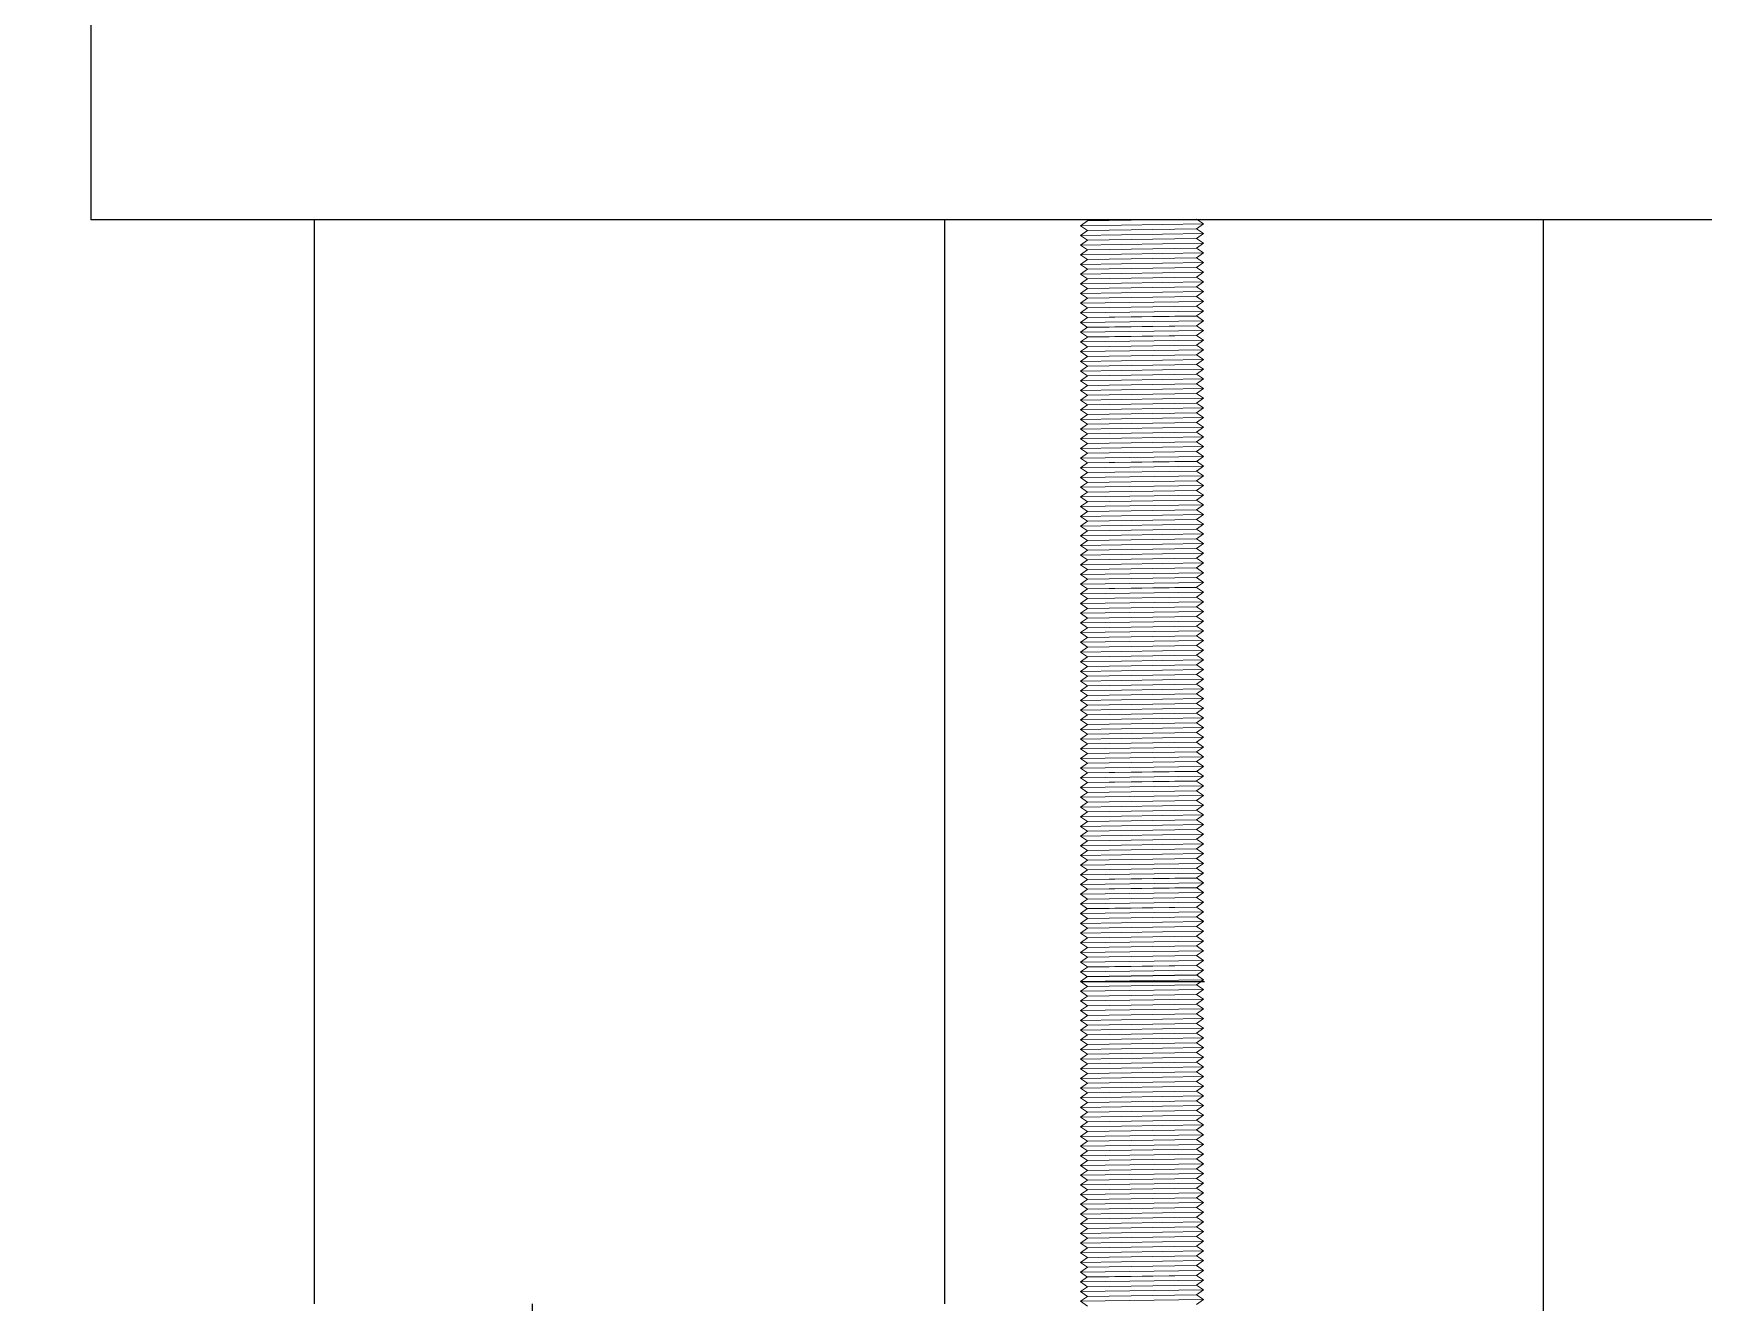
# Model space of a CAD drawing. Header units: millimetres. Extents: x -17263 to -7565, y 1486 to 4446.
# Drawn here: x -8975.5 to -8908.3, y 2452.9 to 2504 of the extents above; entities that cross this region are included whole.
import ezdxf

# ---------------------------------------------------------------- set-up
doc = ezdxf.new("R2010")
doc.units = ezdxf.units.MM
doc.linetypes.add('1 PULG', pattern=[10, 10, 0])
for name, color, linetype in [('Canalización nueva', 6, 'Continuous'), ('Conductor nuevo', 1, '1 PULG'), ('PIPING', 3, 'Continuous')]:
    doc.layers.add(name, color=color, linetype=linetype)
doc.layers.add('Color-7', color=7, linetype='Continuous', lineweight=0)

msp = doc.modelspace()

# ---------------------------------------------------------------- linework, layer by layer
for p, q in [((-8973.226, 2511.521), (-8973.226, 2496.521)), ((-8880.865, 2496.521), (-8973.226, 2496.521)), ((-8805.919, 2496.521), (-8957, 2496.521)), ((-8805.919, 2496.521), (-8957, 2496.521)), ((-8914.721, 2496.521), (-8914.721, 2402.3))]:
    msp.add_line(p, q)
at = {"layer": 'Canalización nueva'}
for p, q in [((-8964.219, 2452.858), (-8964.219, 2496.521)), ((-8938.819, 2452.858), (-8938.819, 2496.521))]:
    msp.add_line(p, q, dxfattribs=at)
at = {"layer": 'Color-7', "linetype": 'Continuous', "lineweight": 0}
for p, q in [((-8933.078, 2496.488), (-8933.351, 2496.289)), ((-8933.351, 2496.289), (-8928.397, 2496.364)), ((-8933.072, 2496.098), (-8933.351, 2496.289)), ((-8933.078, 2496.488), (-8928.686, 2496.554)), ((-8928.686, 2496.554), (-8928.397, 2496.364)), ((-8928.686, 2496.164), (-8928.397, 2496.364)), ((-8933.078, 2496.098), (-8933.351, 2495.899)), ((-8933.351, 2495.899), (-8928.397, 2495.974)), ((-8933.072, 2495.708), (-8933.351, 2495.899)), ((-8933.078, 2495.708), (-8933.351, 2495.508)), ((-8933.351, 2495.508), (-8928.397, 2495.583)), ((-8933.078, 2496.098), (-8928.686, 2496.164)), ((-8933.078, 2495.708), (-8928.686, 2495.774)), ((-8933.072, 2496.098), (-8928.686, 2496.164)), ((-8933.072, 2496.098), (-8928.68, 2496.164)), ((-8933.072, 2495.708), (-8928.686, 2495.774)), ((-8933.072, 2495.708), (-8928.68, 2495.774)), ((-8928.686, 2496.164), (-8928.397, 2495.974)), ((-8928.686, 2495.774), (-8928.397, 2495.974)), ((-8928.686, 2495.774), (-8928.397, 2495.583)), ((-8928.686, 2495.384), (-8928.397, 2495.583)), ((-8933.072, 2495.317), (-8933.351, 2495.508)), ((-8933.078, 2495.318), (-8933.351, 2495.119)), ((-8933.351, 2495.119), (-8928.397, 2495.194)), ((-8933.072, 2494.928), (-8933.351, 2495.119)), ((-8933.078, 2494.927), (-8933.351, 2494.728)), ((-8933.078, 2495.318), (-8928.686, 2495.384)), ((-8933.078, 2494.927), (-8928.686, 2494.994)), ((-8933.072, 2495.317), (-8928.686, 2495.384)), ((-8933.072, 2495.317), (-8928.68, 2495.384)), ((-8933.072, 2494.928), (-8928.686, 2494.994)), ((-8933.072, 2494.928), (-8928.68, 2494.994)), ((-8928.686, 2495.384), (-8928.397, 2495.194)), ((-8928.686, 2494.994), (-8928.397, 2495.194)), ((-8928.686, 2494.994), (-8928.397, 2494.803)), ((-8933.351, 2494.728), (-8928.397, 2494.803)), ((-8933.072, 2494.537), (-8933.351, 2494.728)), ((-8933.078, 2494.538), (-8933.351, 2494.339)), ((-8933.351, 2494.339), (-8928.397, 2494.414)), ((-8933.072, 2494.148), (-8933.351, 2494.339)), ((-8933.078, 2494.538), (-8928.686, 2494.604)), ((-8933.078, 2494.148), (-8928.686, 2494.214)), ((-8933.072, 2494.537), (-8928.686, 2494.603)), ((-8933.072, 2494.537), (-8928.68, 2494.603)), ((-8933.072, 2494.148), (-8928.686, 2494.214)), ((-8933.072, 2494.148), (-8928.68, 2494.214)), ((-8928.686, 2494.603), (-8928.397, 2494.803)), ((-8928.686, 2494.604), (-8928.397, 2494.414)), ((-8928.686, 2494.214), (-8928.397, 2494.414)), ((-8928.686, 2494.214), (-8928.397, 2494.024)), ((-8933.078, 2494.148), (-8933.351, 2493.949)), ((-8933.351, 2493.949), (-8928.397, 2494.024)), ((-8933.072, 2493.757), (-8933.351, 2493.949)), ((-8933.078, 2493.758), (-8933.351, 2493.559)), ((-8933.351, 2493.559), (-8928.397, 2493.634)), ((-8933.072, 2493.368), (-8933.351, 2493.559)), ((-8933.078, 2493.758), (-8928.686, 2493.824)), ((-8933.072, 2493.758), (-8928.686, 2493.824)), ((-8933.072, 2493.758), (-8928.68, 2493.824)), ((-8928.686, 2493.824), (-8928.397, 2494.024)), ((-8928.686, 2493.824), (-8928.397, 2493.634)), ((-8928.686, 2493.434), (-8928.397, 2493.634)), ((-8933.078, 2493.367), (-8933.351, 2493.168)), ((-8933.351, 2493.168), (-8928.397, 2493.243)), ((-8933.072, 2492.977), (-8933.351, 2493.168)), ((-8933.078, 2492.978), (-8933.351, 2492.779)), ((-8933.078, 2493.367), (-8928.686, 2493.434)), ((-8933.078, 2492.978), (-8928.686, 2493.044)), ((-8933.072, 2493.368), (-8928.686, 2493.434)), ((-8933.072, 2493.368), (-8928.68, 2493.434)), ((-8933.072, 2492.977), (-8928.686, 2493.044)), ((-8933.072, 2492.977), (-8928.68, 2493.044)), ((-8928.686, 2493.434), (-8928.397, 2493.243)), ((-8928.686, 2493.044), (-8928.397, 2493.243)), ((-8928.686, 2493.044), (-8928.397, 2492.854)), ((-8933.351, 2492.779), (-8928.397, 2492.854)), ((-8933.072, 2492.588), (-8933.351, 2492.779)), ((-8933.078, 2492.587), (-8933.351, 2492.388)), ((-8933.351, 2492.388), (-8928.397, 2492.463)), ((-8933.072, 2492.197), (-8933.351, 2492.388)), ((-8933.078, 2492.198), (-8933.351, 2491.999)), ((-8933.078, 2492.587), (-8928.686, 2492.653)), ((-8933.078, 2492.198), (-8928.686, 2492.264)), ((-8933.072, 2492.588), (-8928.686, 2492.654)), ((-8933.072, 2492.588), (-8928.68, 2492.654)), ((-8933.072, 2492.197), (-8928.686, 2492.263)), ((-8933.072, 2492.197), (-8928.68, 2492.263)), ((-8928.686, 2492.654), (-8928.397, 2492.854)), ((-8928.686, 2492.654), (-8928.397, 2492.463)), ((-8928.686, 2492.263), (-8928.397, 2492.463)), ((-8928.686, 2492.264), (-8928.397, 2492.074)), ((-8933.351, 2491.999), (-8928.397, 2492.074)), ((-8933.072, 2491.808), (-8933.351, 2491.999)), ((-8933.078, 2491.807), (-8933.351, 2491.607)), ((-8933.351, 2491.608), (-8928.397, 2491.682)), ((-8933.072, 2491.416), (-8933.351, 2491.607)), ((-8933.078, 2491.807), (-8928.686, 2491.873)), ((-8933.072, 2491.808), (-8928.686, 2491.874)), ((-8933.072, 2491.808), (-8928.68, 2491.874)), ((-8928.686, 2491.874), (-8928.397, 2492.074)), ((-8928.686, 2491.873), (-8928.397, 2491.682)), ((-8928.686, 2491.483), (-8928.397, 2491.682)), ((-8933.078, 2491.417), (-8933.351, 2491.218)), ((-8933.351, 2491.218), (-8928.397, 2491.293)), ((-8933.072, 2491.027), (-8933.351, 2491.218)), ((-8933.078, 2491.026), (-8933.351, 2490.827)), ((-8933.351, 2490.827), (-8928.397, 2490.902)), ((-8933.078, 2491.417), (-8928.686, 2491.483)), ((-8933.078, 2491.026), (-8928.686, 2491.093)), ((-8933.072, 2491.417), (-8928.686, 2491.483)), ((-8933.072, 2491.417), (-8928.68, 2491.483)), ((-8933.072, 2491.027), (-8928.686, 2491.093)), ((-8933.072, 2491.027), (-8928.68, 2491.093)), ((-8928.686, 2491.483), (-8928.397, 2491.293)), ((-8928.686, 2491.093), (-8928.397, 2491.293)), ((-8928.686, 2491.093), (-8928.397, 2490.902)), ((-8928.686, 2490.703), (-8928.397, 2490.902)), ((-8933.072, 2490.636), (-8933.351, 2490.827)), ((-8933.078, 2490.637), (-8933.351, 2490.438)), ((-8933.351, 2490.438), (-8928.397, 2490.513)), ((-8933.072, 2490.247), (-8933.351, 2490.438)), ((-8933.078, 2490.246), (-8933.351, 2490.047)), ((-8933.078, 2490.637), (-8928.686, 2490.703)), ((-8933.078, 2490.246), (-8928.686, 2490.312)), ((-8933.072, 2490.636), (-8928.686, 2490.703)), ((-8933.072, 2490.636), (-8928.68, 2490.703)), ((-8933.072, 2490.247), (-8928.686, 2490.313)), ((-8933.072, 2490.247), (-8928.68, 2490.313)), ((-8928.686, 2490.703), (-8928.397, 2490.513)), ((-8928.686, 2490.313), (-8928.397, 2490.513)), ((-8928.686, 2490.312), (-8928.397, 2490.122)), ((-8933.351, 2490.047), (-8928.397, 2490.122)), ((-8933.072, 2489.856), (-8933.351, 2490.047)), ((-8933.078, 2489.857), (-8933.351, 2489.658)), ((-8933.351, 2489.658), (-8928.397, 2489.733)), ((-8933.072, 2489.467), (-8933.351, 2489.658)), ((-8933.078, 2489.857), (-8928.686, 2489.923)), ((-8933.078, 2489.466), (-8928.686, 2489.532)), ((-8933.072, 2489.856), (-8928.686, 2489.922)), ((-8933.072, 2489.856), (-8928.68, 2489.922)), ((-8933.072, 2489.467), (-8928.686, 2489.533)), ((-8933.072, 2489.467), (-8928.68, 2489.533)), ((-8928.686, 2489.922), (-8928.397, 2490.122)), ((-8928.686, 2489.923), (-8928.397, 2489.733)), ((-8928.686, 2489.533), (-8928.397, 2489.733)), ((-8928.686, 2489.532), (-8928.397, 2489.342)), ((-8933.078, 2489.466), (-8933.351, 2489.267)), ((-8933.351, 2489.267), (-8928.397, 2489.342)), ((-8933.072, 2489.076), (-8933.351, 2489.267)), ((-8933.078, 2489.076), (-8933.351, 2488.877)), ((-8933.351, 2488.877), (-8928.397, 2488.952)), ((-8933.072, 2488.686), (-8933.351, 2488.877)), ((-8933.078, 2489.076), (-8928.686, 2489.143)), ((-8933.072, 2489.076), (-8928.686, 2489.142)), ((-8933.072, 2489.076), (-8928.68, 2489.142)), ((-8928.686, 2489.142), (-8928.397, 2489.342)), ((-8928.686, 2489.143), (-8928.397, 2488.952)), ((-8928.686, 2488.752), (-8928.397, 2488.952)), ((-8933.078, 2488.686), (-8933.351, 2488.486)), ((-8933.351, 2488.487), (-8928.397, 2488.561)), ((-8933.072, 2488.295), (-8933.351, 2488.486)), ((-8933.078, 2488.296), (-8933.351, 2488.097)), ((-8933.351, 2488.097), (-8928.397, 2488.172)), ((-8933.078, 2488.686), (-8928.686, 2488.752)), ((-8933.078, 2488.296), (-8928.686, 2488.362)), ((-8933.072, 2488.686), (-8928.686, 2488.752)), ((-8933.072, 2488.686), (-8928.68, 2488.752)), ((-8933.072, 2488.296), (-8928.686, 2488.362)), ((-8933.072, 2488.296), (-8928.68, 2488.362)), ((-8928.686, 2488.752), (-8928.397, 2488.561)), ((-8928.686, 2488.362), (-8928.397, 2488.561)), ((-8928.686, 2488.363), (-8928.397, 2488.172)), ((-8928.686, 2487.972), (-8928.397, 2488.172)), ((-8933.072, 2487.906), (-8933.351, 2488.097)), ((-8933.078, 2487.905), (-8933.351, 2487.706)), ((-8933.351, 2487.706), (-8928.397, 2487.781)), ((-8933.072, 2487.515), (-8933.351, 2487.706)), ((-8933.078, 2487.516), (-8933.351, 2487.317)), ((-8933.078, 2487.905), (-8928.686, 2487.972)), ((-8933.078, 2487.516), (-8928.686, 2487.582)), ((-8933.072, 2487.906), (-8928.686, 2487.972)), ((-8933.072, 2487.906), (-8928.68, 2487.972)), ((-8933.072, 2487.515), (-8928.686, 2487.582)), ((-8933.072, 2487.515), (-8928.68, 2487.582)), ((-8928.686, 2487.972), (-8928.397, 2487.781)), ((-8928.686, 2487.582), (-8928.397, 2487.781)), ((-8928.686, 2487.583), (-8928.397, 2487.392)), ((-8933.351, 2487.317), (-8928.397, 2487.392)), ((-8933.072, 2487.126), (-8933.351, 2487.317)), ((-8933.078, 2487.123), (-8933.351, 2486.924)), ((-8933.351, 2486.924), (-8928.397, 2486.999)), ((-8933.072, 2486.733), (-8933.351, 2486.924)), ((-8933.078, 2487.123), (-8928.686, 2487.189)), ((-8933.072, 2487.126), (-8928.686, 2487.192)), ((-8933.072, 2487.126), (-8928.68, 2487.192)), ((-8928.686, 2487.192), (-8928.397, 2487.392)), ((-8928.686, 2487.189), (-8928.397, 2486.999)), ((-8928.686, 2486.799), (-8928.397, 2486.999)), ((-8933.078, 2486.733), (-8933.351, 2486.534)), ((-8933.351, 2486.534), (-8928.397, 2486.609)), ((-8933.072, 2486.343), (-8933.351, 2486.534)), ((-8933.078, 2486.343), (-8933.351, 2486.143)), ((-8933.351, 2486.144), (-8928.397, 2486.218)), ((-8933.072, 2485.952), (-8933.351, 2486.143)), ((-8933.078, 2486.733), (-8928.686, 2486.8)), ((-8933.078, 2486.343), (-8928.686, 2486.409)), ((-8933.072, 2486.733), (-8928.686, 2486.799)), ((-8933.072, 2486.733), (-8928.68, 2486.799)), ((-8933.072, 2486.343), (-8928.686, 2486.409)), ((-8933.072, 2486.343), (-8928.68, 2486.409)), ((-8928.686, 2486.8), (-8928.397, 2486.609)), ((-8928.686, 2486.409), (-8928.397, 2486.609)), ((-8928.686, 2486.409), (-8928.397, 2486.218)), ((-8928.686, 2486.019), (-8928.397, 2486.218)), ((-8933.078, 2485.953), (-8933.351, 2485.754)), ((-8933.351, 2485.754), (-8928.397, 2485.829)), ((-8933.072, 2485.563), (-8933.351, 2485.754)), ((-8933.078, 2485.562), (-8933.351, 2485.363)), ((-8933.078, 2485.953), (-8928.686, 2486.019)), ((-8933.078, 2485.562), (-8928.686, 2485.629)), ((-8933.072, 2485.953), (-8928.686, 2486.019)), ((-8933.072, 2485.953), (-8928.68, 2486.019)), ((-8933.072, 2485.563), (-8928.686, 2485.629)), ((-8933.072, 2485.563), (-8928.68, 2485.629)), ((-8928.686, 2486.02), (-8928.397, 2485.829)), ((-8928.686, 2485.629), (-8928.397, 2485.829)), ((-8928.686, 2485.629), (-8928.397, 2485.438)), ((-8933.351, 2485.363), (-8928.397, 2485.438)), ((-8933.072, 2485.172), (-8933.351, 2485.363)), ((-8933.078, 2485.173), (-8933.351, 2484.974)), ((-8933.351, 2484.974), (-8928.397, 2485.049)), ((-8933.072, 2484.783), (-8933.351, 2484.974)), ((-8933.078, 2485.173), (-8928.686, 2485.239)), ((-8933.078, 2484.779), (-8928.686, 2484.845)), ((-8933.072, 2485.172), (-8928.686, 2485.239)), ((-8933.072, 2485.172), (-8928.68, 2485.239)), ((-8933.072, 2484.783), (-8928.686, 2484.849)), ((-8933.072, 2484.783), (-8928.68, 2484.849)), ((-8928.686, 2485.239), (-8928.397, 2485.438)), ((-8928.686, 2485.24), (-8928.397, 2485.049)), ((-8928.686, 2484.849), (-8928.397, 2485.049)), ((-8928.686, 2484.845), (-8928.397, 2484.655)), ((-8933.078, 2484.779), (-8933.351, 2484.58)), ((-8933.351, 2484.58), (-8928.397, 2484.655)), ((-8933.072, 2484.389), (-8933.351, 2484.58)), ((-8933.078, 2484.389), (-8933.351, 2484.19)), ((-8933.351, 2484.19), (-8928.397, 2484.265)), ((-8933.072, 2483.999), (-8933.351, 2484.19)), ((-8933.078, 2484.389), (-8928.686, 2484.456)), ((-8933.072, 2484.389), (-8928.686, 2484.455)), ((-8933.072, 2484.389), (-8928.68, 2484.455)), ((-8928.686, 2484.455), (-8928.397, 2484.655)), ((-8928.686, 2484.456), (-8928.397, 2484.265)), ((-8928.686, 2484.066), (-8928.397, 2484.265)), ((-8933.078, 2483.999), (-8933.351, 2483.8)), ((-8933.351, 2483.8), (-8928.397, 2483.875)), ((-8933.072, 2483.609), (-8933.351, 2483.8)), ((-8933.078, 2483.609), (-8933.351, 2483.41)), ((-8933.351, 2483.41), (-8928.397, 2483.485)), ((-8933.078, 2483.999), (-8928.686, 2484.065)), ((-8933.078, 2483.609), (-8928.686, 2483.676)), ((-8933.072, 2483.999), (-8928.686, 2484.066)), ((-8933.072, 2483.999), (-8928.68, 2484.065)), ((-8933.072, 2483.609), (-8928.686, 2483.675)), ((-8933.072, 2483.609), (-8928.68, 2483.675)), ((-8928.686, 2484.065), (-8928.397, 2483.875)), ((-8928.686, 2483.675), (-8928.397, 2483.875)), ((-8928.686, 2483.676), (-8928.397, 2483.485)), ((-8928.686, 2483.285), (-8928.397, 2483.485)), ((-8933.072, 2483.219), (-8933.351, 2483.41)), ((-8933.078, 2483.218), (-8933.351, 2483.019)), ((-8933.351, 2483.019), (-8928.397, 2483.094)), ((-8933.072, 2482.828), (-8933.351, 2483.019)), ((-8933.078, 2482.829), (-8933.351, 2482.63)), ((-8933.078, 2483.218), (-8928.686, 2483.285)), ((-8933.078, 2482.829), (-8928.686, 2482.896)), ((-8933.072, 2483.219), (-8928.686, 2483.285)), ((-8933.072, 2483.219), (-8928.68, 2483.285)), ((-8933.072, 2482.828), (-8928.686, 2482.895)), ((-8933.072, 2482.828), (-8928.68, 2482.895)), ((-8928.686, 2483.285), (-8928.397, 2483.094)), ((-8928.686, 2482.895), (-8928.397, 2483.094)), ((-8928.686, 2482.896), (-8928.397, 2482.705)), ((-8933.351, 2482.63), (-8928.397, 2482.705)), ((-8933.072, 2482.439), (-8933.351, 2482.63)), ((-8933.078, 2482.437), (-8933.351, 2482.238)), ((-8933.351, 2482.238), (-8928.397, 2482.313)), ((-8933.072, 2482.047), (-8933.351, 2482.238)), ((-8933.078, 2482.437), (-8928.686, 2482.504)), ((-8933.078, 2482.047), (-8928.686, 2482.114)), ((-8933.072, 2482.439), (-8928.686, 2482.505)), ((-8933.072, 2482.439), (-8928.68, 2482.505)), ((-8933.072, 2482.047), (-8928.686, 2482.113)), ((-8933.072, 2482.047), (-8928.68, 2482.113)), ((-8928.686, 2482.505), (-8928.397, 2482.705)), ((-8928.686, 2482.504), (-8928.397, 2482.313)), ((-8928.686, 2482.113), (-8928.397, 2482.313)), ((-8928.686, 2482.114), (-8928.397, 2481.923)), ((-8933.078, 2482.047), (-8933.351, 2481.848)), ((-8933.351, 2481.848), (-8928.397, 2481.923)), ((-8933.072, 2481.657), (-8933.351, 2481.848)), ((-8933.078, 2481.657), (-8933.351, 2481.458)), ((-8933.351, 2481.458), (-8928.397, 2481.533)), ((-8933.072, 2481.267), (-8933.351, 2481.458)), ((-8933.078, 2481.657), (-8928.686, 2481.723)), ((-8933.072, 2481.657), (-8928.686, 2481.724)), ((-8933.072, 2481.657), (-8928.68, 2481.724)), ((-8928.686, 2481.724), (-8928.397, 2481.923)), ((-8928.686, 2481.723), (-8928.397, 2481.533)), ((-8928.686, 2481.333), (-8928.397, 2481.533)), ((-8933.078, 2481.267), (-8933.351, 2481.068)), ((-8933.351, 2481.068), (-8928.397, 2481.143)), ((-8933.072, 2480.877), (-8933.351, 2481.068)), ((-8933.078, 2480.877), (-8933.351, 2480.677)), ((-8933.078, 2481.267), (-8928.686, 2481.334)), ((-8933.078, 2480.877), (-8928.686, 2480.943)), ((-8933.072, 2481.267), (-8928.686, 2481.333)), ((-8933.072, 2481.267), (-8928.68, 2481.333)), ((-8933.072, 2480.877), (-8928.686, 2480.944)), ((-8933.072, 2480.877), (-8928.68, 2480.944)), ((-8928.686, 2481.334), (-8928.397, 2481.143)), ((-8928.686, 2480.944), (-8928.397, 2481.143)), ((-8928.686, 2480.943), (-8928.397, 2480.752)), ((-8933.351, 2480.677), (-8928.397, 2480.752)), ((-8933.072, 2480.486), (-8933.351, 2480.677)), ((-8933.078, 2480.487), (-8933.351, 2480.288)), ((-8933.351, 2480.288), (-8928.397, 2480.363)), ((-8933.072, 2480.097), (-8933.351, 2480.288)), ((-8933.078, 2480.097), (-8933.351, 2479.898)), ((-8933.078, 2480.487), (-8928.686, 2480.554)), ((-8933.078, 2480.097), (-8928.686, 2480.163)), ((-8933.072, 2480.486), (-8928.686, 2480.553)), ((-8933.072, 2480.486), (-8928.68, 2480.553)), ((-8933.072, 2480.097), (-8928.686, 2480.164)), ((-8933.072, 2480.097), (-8928.68, 2480.164)), ((-8928.686, 2480.553), (-8928.397, 2480.752)), ((-8928.686, 2480.554), (-8928.397, 2480.363)), ((-8928.686, 2480.164), (-8928.397, 2480.363)), ((-8928.686, 2480.164), (-8928.397, 2479.973)), ((-8933.351, 2479.898), (-8928.397, 2479.973)), ((-8933.072, 2479.707), (-8933.351, 2479.898)), ((-8933.078, 2479.707), (-8933.351, 2479.508)), ((-8933.351, 2479.508), (-8928.397, 2479.583)), ((-8933.072, 2479.317), (-8933.351, 2479.508)), ((-8933.078, 2479.707), (-8928.686, 2479.774)), ((-8933.072, 2479.707), (-8928.686, 2479.773)), ((-8933.072, 2479.707), (-8928.68, 2479.773)), ((-8928.686, 2479.773), (-8928.397, 2479.973)), ((-8928.686, 2479.774), (-8928.397, 2479.583)), ((-8928.686, 2479.384), (-8928.397, 2479.583)), ((-8933.078, 2479.317), (-8933.351, 2479.118)), ((-8933.351, 2479.118), (-8928.397, 2479.193)), ((-8933.072, 2478.927), (-8933.351, 2479.118)), ((-8933.078, 2478.927), (-8933.351, 2478.728)), ((-8933.351, 2478.728), (-8928.397, 2478.803)), ((-8933.078, 2479.317), (-8928.686, 2479.383)), ((-8933.078, 2478.927), (-8928.686, 2478.994)), ((-8933.072, 2479.317), (-8928.686, 2479.384)), ((-8933.072, 2479.317), (-8928.68, 2479.383)), ((-8933.072, 2478.927), (-8928.686, 2478.993)), ((-8933.072, 2478.927), (-8928.68, 2478.993)), ((-8928.686, 2479.383), (-8928.397, 2479.193)), ((-8928.686, 2478.993), (-8928.397, 2479.193)), ((-8928.686, 2478.994), (-8928.397, 2478.803)), ((-8928.686, 2478.603), (-8928.397, 2478.803)), ((-8933.072, 2478.537), (-8933.351, 2478.728)), ((-8933.078, 2478.536), (-8933.351, 2478.337)), ((-8933.351, 2478.337), (-8928.397, 2478.412)), ((-8933.072, 2478.146), (-8933.351, 2478.337)), ((-8933.078, 2478.147), (-8933.351, 2477.948)), ((-8933.078, 2478.536), (-8928.686, 2478.603)), ((-8933.078, 2478.147), (-8928.686, 2478.214)), ((-8933.072, 2478.537), (-8928.686, 2478.603)), ((-8933.072, 2478.537), (-8928.68, 2478.603)), ((-8933.072, 2478.146), (-8928.686, 2478.213)), ((-8933.072, 2478.146), (-8928.68, 2478.213)), ((-8928.686, 2478.603), (-8928.397, 2478.412)), ((-8928.686, 2478.213), (-8928.397, 2478.412)), ((-8928.686, 2478.214), (-8928.397, 2478.023)), ((-8933.351, 2477.948), (-8928.397, 2478.023)), ((-8933.072, 2477.757), (-8933.351, 2477.948)), ((-8933.078, 2477.756), (-8933.351, 2477.557)), ((-8933.351, 2477.557), (-8928.397, 2477.632)), ((-8933.072, 2477.366), (-8933.351, 2477.557)), ((-8933.078, 2477.756), (-8928.686, 2477.822)), ((-8933.078, 2477.366), (-8928.686, 2477.433)), ((-8933.072, 2477.757), (-8928.686, 2477.823)), ((-8933.072, 2477.757), (-8928.68, 2477.823)), ((-8933.072, 2477.366), (-8928.686, 2477.432)), ((-8933.072, 2477.366), (-8928.68, 2477.432)), ((-8928.686, 2477.823), (-8928.397, 2478.023)), ((-8928.686, 2477.822), (-8928.397, 2477.632)), ((-8928.686, 2477.432), (-8928.397, 2477.632)), ((-8928.686, 2477.433), (-8928.397, 2477.242)), ((-8933.078, 2477.366), (-8933.351, 2477.167)), ((-8933.351, 2477.167), (-8928.397, 2477.242)), ((-8933.072, 2476.976), (-8933.351, 2477.167)), ((-8933.078, 2476.976), (-8933.351, 2476.777)), ((-8933.351, 2476.777), (-8928.397, 2476.852)), ((-8933.072, 2476.586), (-8933.351, 2476.777)), ((-8933.078, 2476.976), (-8928.686, 2477.042)), ((-8933.072, 2476.976), (-8928.686, 2477.042)), ((-8933.072, 2476.976), (-8928.68, 2477.042)), ((-8928.686, 2477.042), (-8928.397, 2477.242)), ((-8928.686, 2477.042), (-8928.397, 2476.852)), ((-8928.686, 2476.652), (-8928.397, 2476.852)), ((-8933.078, 2476.586), (-8933.351, 2476.387)), ((-8933.351, 2476.387), (-8928.397, 2476.462)), ((-8933.072, 2476.196), (-8933.351, 2476.387)), ((-8933.078, 2476.195), (-8933.351, 2475.996)), ((-8933.351, 2475.996), (-8928.397, 2476.071)), ((-8933.078, 2476.586), (-8928.686, 2476.652)), ((-8933.078, 2476.195), (-8928.686, 2476.262)), ((-8933.072, 2476.586), (-8928.686, 2476.652)), ((-8933.072, 2476.586), (-8928.68, 2476.652)), ((-8933.072, 2476.196), (-8928.686, 2476.262)), ((-8933.072, 2476.196), (-8928.68, 2476.262)), ((-8928.686, 2476.653), (-8928.397, 2476.462)), ((-8928.686, 2476.262), (-8928.397, 2476.462)), ((-8928.686, 2476.262), (-8928.397, 2476.071)), ((-8928.686, 2475.872), (-8928.397, 2476.071)), ((-8933.072, 2475.805), (-8933.351, 2475.996)), ((-8933.078, 2475.806), (-8933.351, 2475.607)), ((-8933.351, 2475.607), (-8928.397, 2475.682)), ((-8933.072, 2475.416), (-8933.351, 2475.607)), ((-8933.078, 2475.415), (-8933.351, 2475.216)), ((-8933.078, 2475.806), (-8928.686, 2475.873)), ((-8933.078, 2475.415), (-8928.686, 2475.482)), ((-8933.072, 2475.805), (-8928.686, 2475.872)), ((-8933.072, 2475.805), (-8928.68, 2475.872)), ((-8933.072, 2475.416), (-8928.686, 2475.482)), ((-8933.072, 2475.416), (-8928.68, 2475.482)), ((-8928.686, 2475.873), (-8928.397, 2475.682)), ((-8928.686, 2475.482), (-8928.397, 2475.682)), ((-8928.686, 2475.482), (-8928.397, 2475.291)), ((-8933.351, 2475.216), (-8928.397, 2475.291)), ((-8933.072, 2475.025), (-8933.351, 2475.216)), ((-8933.078, 2475.026), (-8933.351, 2474.826)), ((-8933.351, 2474.826), (-8928.397, 2474.901)), ((-8933.072, 2474.635), (-8933.351, 2474.826)), ((-8933.078, 2475.026), (-8928.686, 2475.092)), ((-8933.072, 2475.025), (-8928.686, 2475.092)), ((-8933.072, 2475.025), (-8928.68, 2475.092)), ((-8933.072, 2474.635), (-8928.686, 2474.702)), ((-8928.686, 2475.092), (-8928.397, 2475.291)), ((-8928.686, 2475.092), (-8928.397, 2474.901)), ((-8928.686, 2474.702), (-8928.397, 2474.901)), ((-8933.078, 2474.635), (-8933.351, 2474.436)), ((-8933.351, 2474.436), (-8928.397, 2474.511)), ((-8933.072, 2474.245), (-8933.351, 2474.436)), ((-8933.078, 2474.245), (-8933.351, 2474.046)), ((-8933.351, 2474.046), (-8928.397, 2474.121)), ((-8933.072, 2473.855), (-8933.351, 2474.046)), ((-8933.078, 2474.635), (-8928.686, 2474.701)), ((-8933.078, 2474.245), (-8928.686, 2474.312)), ((-8933.072, 2474.635), (-8928.68, 2474.702)), ((-8933.072, 2474.245), (-8928.686, 2474.311)), ((-8933.072, 2474.245), (-8928.68, 2474.311)), ((-8928.686, 2474.701), (-8928.397, 2474.511)), ((-8928.686, 2474.311), (-8928.397, 2474.511)), ((-8928.686, 2474.312), (-8928.397, 2474.121)), ((-8928.686, 2473.922), (-8928.397, 2474.121)), ((-8933.078, 2473.855), (-8933.351, 2473.655)), ((-8933.351, 2473.656), (-8928.397, 2473.73)), ((-8933.072, 2473.464), (-8933.351, 2473.655)), ((-8933.078, 2473.465), (-8933.351, 2473.266)), ((-8933.078, 2473.855), (-8928.686, 2473.921)), ((-8933.078, 2473.465), (-8928.686, 2473.532)), ((-8933.072, 2473.855), (-8928.686, 2473.922)), ((-8933.072, 2473.855), (-8928.68, 2473.922)), ((-8933.072, 2473.465), (-8928.686, 2473.531)), ((-8933.072, 2473.465), (-8928.68, 2473.531)), ((-8928.686, 2473.921), (-8928.397, 2473.73)), ((-8928.686, 2473.531), (-8928.397, 2473.73)), ((-8928.686, 2473.532), (-8928.397, 2473.341)), ((-8933.351, 2473.266), (-8928.397, 2473.341)), ((-8933.072, 2473.075), (-8933.351, 2473.266)), ((-8933.078, 2473.072), (-8933.351, 2472.873)), ((-8933.351, 2472.873), (-8928.397, 2472.948)), ((-8933.072, 2472.682), (-8933.351, 2472.873)), ((-8933.078, 2473.072), (-8928.686, 2473.139)), ((-8933.078, 2472.683), (-8928.686, 2472.749)), ((-8933.072, 2473.075), (-8928.686, 2473.142)), ((-8933.072, 2473.075), (-8928.68, 2473.142)), ((-8933.072, 2472.682), (-8928.686, 2472.749)), ((-8933.072, 2472.682), (-8928.68, 2472.749)), ((-8928.686, 2473.142), (-8928.397, 2473.341)), ((-8928.686, 2473.139), (-8928.397, 2472.948)), ((-8928.686, 2472.749), (-8928.397, 2472.948)), ((-8928.686, 2472.749), (-8928.397, 2472.558)), ((-8933.078, 2472.683), (-8933.351, 2472.483)), ((-8933.351, 2472.483), (-8928.397, 2472.558)), ((-8933.072, 2472.292), (-8933.351, 2472.483)), ((-8933.078, 2472.292), (-8933.351, 2472.093)), ((-8933.351, 2472.093), (-8928.397, 2472.168)), ((-8933.072, 2471.902), (-8933.351, 2472.093)), ((-8933.078, 2472.292), (-8928.686, 2472.358)), ((-8933.072, 2472.292), (-8928.686, 2472.359)), ((-8933.072, 2472.292), (-8928.68, 2472.359)), ((-8928.686, 2472.359), (-8928.397, 2472.558)), ((-8928.686, 2472.358), (-8928.397, 2472.168)), ((-8928.686, 2471.968), (-8928.397, 2472.168)), ((-8933.078, 2471.902), (-8933.351, 2471.703)), ((-8933.351, 2471.703), (-8928.397, 2471.778)), ((-8933.072, 2471.512), (-8933.351, 2471.703)), ((-8933.078, 2471.512), (-8933.351, 2471.312)), ((-8933.351, 2471.313), (-8928.397, 2471.387)), ((-8933.078, 2471.902), (-8928.686, 2471.969)), ((-8933.078, 2471.512), (-8928.686, 2471.578)), ((-8933.072, 2471.902), (-8928.686, 2471.968)), ((-8933.072, 2471.902), (-8928.68, 2471.968)), ((-8933.072, 2471.512), (-8928.686, 2471.579)), ((-8933.072, 2471.512), (-8928.68, 2471.579)), ((-8928.686, 2471.969), (-8928.397, 2471.778)), ((-8928.686, 2471.579), (-8928.397, 2471.778)), ((-8928.686, 2471.578), (-8928.397, 2471.387)), ((-8928.686, 2471.188), (-8928.397, 2471.387)), ((-8933.072, 2471.121), (-8933.351, 2471.312)), ((-8933.078, 2471.122), (-8933.351, 2470.923)), ((-8933.351, 2470.923), (-8928.397, 2470.998)), ((-8933.072, 2470.732), (-8933.351, 2470.923)), ((-8933.078, 2470.728), (-8933.351, 2470.529)), ((-8933.078, 2471.122), (-8928.686, 2471.189)), ((-8933.078, 2470.728), (-8928.686, 2470.795)), ((-8933.072, 2471.122), (-8928.686, 2471.188)), ((-8933.072, 2471.122), (-8928.68, 2471.188)), ((-8933.072, 2470.732), (-8928.686, 2470.799)), ((-8933.072, 2470.732), (-8928.68, 2470.799)), ((-8928.686, 2471.189), (-8928.397, 2470.998)), ((-8928.686, 2470.799), (-8928.397, 2470.998)), ((-8928.686, 2470.795), (-8928.397, 2470.604)), ((-8933.351, 2470.529), (-8928.397, 2470.604)), ((-8933.072, 2470.338), (-8933.351, 2470.529)), ((-8933.078, 2470.339), (-8933.351, 2470.139)), ((-8933.351, 2470.139), (-8928.397, 2470.214)), ((-8933.072, 2469.948), (-8933.351, 2470.139)), ((-8933.078, 2470.339), (-8928.686, 2470.405)), ((-8933.078, 2469.948), (-8928.686, 2470.014)), ((-8933.072, 2470.338), (-8928.686, 2470.405)), ((-8933.072, 2470.338), (-8928.68, 2470.405)), ((-8933.072, 2469.948), (-8928.686, 2470.015)), ((-8933.072, 2469.948), (-8928.68, 2470.015)), ((-8928.686, 2470.405), (-8928.397, 2470.604)), ((-8928.686, 2470.405), (-8928.397, 2470.214)), ((-8928.686, 2470.015), (-8928.397, 2470.214)), ((-8928.686, 2470.015), (-8928.397, 2469.824)), ((-8933.078, 2469.948), (-8933.351, 2469.749)), ((-8933.351, 2469.749), (-8928.397, 2469.824)), ((-8933.072, 2469.558), (-8933.351, 2469.749)), ((-8933.078, 2469.559), (-8933.351, 2469.359)), ((-8933.351, 2469.359), (-8928.397, 2469.434)), ((-8933.072, 2469.168), (-8933.351, 2469.359)), ((-8933.078, 2469.559), (-8928.686, 2469.625)), ((-8933.072, 2469.558), (-8928.686, 2469.624)), ((-8933.072, 2469.558), (-8928.68, 2469.624)), ((-8928.686, 2469.624), (-8928.397, 2469.824)), ((-8928.686, 2469.625), (-8928.397, 2469.434)), ((-8928.686, 2469.235), (-8928.397, 2469.434)), ((-8933.078, 2469.168), (-8933.351, 2468.969)), ((-8933.351, 2468.969), (-8928.397, 2469.044)), ((-8933.072, 2468.778), (-8933.351, 2468.969)), ((-8933.078, 2468.779), (-8933.351, 2468.579)), ((-8933.351, 2468.579), (-8928.397, 2468.654)), ((-8933.078, 2469.168), (-8928.686, 2469.234)), ((-8933.078, 2468.779), (-8928.686, 2468.845)), ((-8933.072, 2469.168), (-8928.686, 2469.235)), ((-8933.072, 2469.168), (-8928.68, 2469.235)), ((-8933.072, 2468.778), (-8928.686, 2468.844)), ((-8933.072, 2468.778), (-8928.68, 2468.844)), ((-8928.686, 2469.234), (-8928.397, 2469.044)), ((-8928.686, 2468.844), (-8928.397, 2469.044)), ((-8928.686, 2468.845), (-8928.397, 2468.654)), ((-8928.686, 2468.455), (-8928.397, 2468.654)), ((-8933.072, 2468.388), (-8933.351, 2468.579)), ((-8933.072, 2468.388), (-8933.351, 2468.185)), ((-8933.078, 2468.384), (-8933.351, 2468.185)), ((-8933.351, 2468.185), (-8928.397, 2468.26)), ((-8933.072, 2467.994), (-8933.351, 2468.185)), ((-8933.078, 2467.99), (-8933.351, 2467.791)), ((-8933.078, 2467.99), (-8928.685, 2468.056)), ((-8933.072, 2468.388), (-8928.686, 2468.455)), ((-8933.072, 2468.388), (-8928.68, 2468.455)), ((-8933.072, 2467.994), (-8928.685, 2468.06)), ((-8933.072, 2467.994), (-8928.68, 2468.06)), ((-8928.685, 2468.451), (-8928.397, 2468.26)), ((-8928.685, 2468.06), (-8928.397, 2468.26)), ((-8928.685, 2468.056), (-8928.397, 2467.866)), ((-8928.68, 2468.455), (-8928.403, 2468.272)), ((-8933.351, 2467.791), (-8928.397, 2467.866)), ((-8933.072, 2467.6), (-8933.351, 2467.791)), ((-8933.078, 2467.6), (-8933.351, 2467.401)), ((-8933.351, 2467.401), (-8928.397, 2467.476)), ((-8933.072, 2467.21), (-8933.351, 2467.401)), ((-8933.078, 2467.6), (-8928.685, 2467.667)), ((-8933.072, 2467.6), (-8928.685, 2467.666)), ((-8933.072, 2467.6), (-8928.68, 2467.666)), ((-8928.685, 2467.666), (-8928.397, 2467.866)), ((-8928.685, 2467.667), (-8928.397, 2467.476)), ((-8928.685, 2467.277), (-8928.397, 2467.476)), ((-8933.078, 2467.21), (-8933.351, 2467.011)), ((-8933.351, 2467.011), (-8928.397, 2467.086)), ((-8933.072, 2466.82), (-8933.351, 2467.011)), ((-8933.078, 2466.82), (-8933.351, 2466.621)), ((-8933.351, 2466.621), (-8928.397, 2466.696)), ((-8933.078, 2467.21), (-8928.685, 2467.276)), ((-8933.078, 2466.82), (-8928.685, 2466.887)), ((-8933.072, 2467.21), (-8928.685, 2467.277)), ((-8933.072, 2467.21), (-8928.68, 2467.276)), ((-8933.072, 2466.82), (-8928.685, 2466.886)), ((-8933.072, 2466.82), (-8928.68, 2466.886)), ((-8928.685, 2467.276), (-8928.397, 2467.086)), ((-8928.685, 2466.886), (-8928.397, 2467.086)), ((-8928.685, 2466.887), (-8928.397, 2466.696)), ((-8928.685, 2466.496), (-8928.397, 2466.696)), ((-8933.072, 2466.43), (-8933.351, 2466.621)), ((-8933.078, 2466.429), (-8933.351, 2466.23)), ((-8933.351, 2466.23), (-8928.397, 2466.305)), ((-8933.072, 2466.039), (-8933.351, 2466.23)), ((-8933.078, 2466.04), (-8933.351, 2465.841)), ((-8933.078, 2466.04), (-8933.351, 2465.841)), ((-8933.078, 2466.429), (-8928.685, 2466.496)), ((-8933.078, 2466.04), (-8928.685, 2466.107)), ((-8933.078, 2466.04), (-8928.685, 2466.107)), ((-8933.072, 2466.43), (-8928.685, 2466.496)), ((-8933.072, 2466.43), (-8928.68, 2466.496)), ((-8933.072, 2466.039), (-8928.685, 2466.106)), ((-8933.072, 2466.039), (-8928.68, 2466.106)), ((-8928.685, 2466.496), (-8928.397, 2466.305)), ((-8928.685, 2466.106), (-8928.397, 2466.305)), ((-8928.685, 2466.107), (-8928.397, 2465.916)), ((-8928.685, 2466.107), (-8928.397, 2465.916)), ((-8933.351, 2465.841), (-8928.397, 2465.916)), ((-8933.351, 2465.841), (-8928.397, 2465.916)), ((-8933.072, 2465.65), (-8933.351, 2465.841)), ((-8933.078, 2465.65), (-8933.351, 2465.451)), ((-8933.351, 2465.451), (-8928.397, 2465.526)), ((-8933.072, 2465.26), (-8933.351, 2465.451)), ((-8933.078, 2465.65), (-8928.685, 2465.717)), ((-8933.078, 2465.26), (-8928.685, 2465.326)), ((-8933.072, 2465.65), (-8928.685, 2465.716)), ((-8933.072, 2465.65), (-8928.68, 2465.716)), ((-8933.072, 2465.26), (-8928.685, 2465.327)), ((-8933.072, 2465.26), (-8928.68, 2465.327)), ((-8928.685, 2465.716), (-8928.397, 2465.916)), ((-8928.685, 2465.717), (-8928.397, 2465.526)), ((-8928.685, 2465.327), (-8928.397, 2465.526)), ((-8928.685, 2465.326), (-8928.397, 2465.136)), ((-8928.513, 2465.836), (-8928.397, 2465.916)), ((-8933.078, 2465.26), (-8933.351, 2465.061)), ((-8933.351, 2465.061), (-8928.397, 2465.136)), ((-8933.072, 2464.87), (-8933.351, 2465.061)), ((-8933.078, 2464.87), (-8933.351, 2464.671)), ((-8933.351, 2464.671), (-8928.397, 2464.746)), ((-8933.072, 2464.48), (-8933.351, 2464.671)), ((-8933.078, 2464.87), (-8928.685, 2464.937)), ((-8933.072, 2464.87), (-8928.685, 2464.936)), ((-8933.072, 2464.87), (-8928.68, 2464.936)), ((-8928.685, 2464.936), (-8928.397, 2465.136)), ((-8928.685, 2464.937), (-8928.397, 2464.746)), ((-8928.685, 2464.547), (-8928.397, 2464.746)), ((-8933.078, 2464.48), (-8933.351, 2464.28)), ((-8933.351, 2464.28), (-8928.397, 2464.355)), ((-8933.072, 2464.089), (-8933.351, 2464.28)), ((-8933.078, 2464.09), (-8933.351, 2463.891)), ((-8933.351, 2463.891), (-8928.397, 2463.966)), ((-8933.078, 2464.48), (-8928.685, 2464.546)), ((-8933.078, 2464.09), (-8928.685, 2464.157)), ((-8933.072, 2464.48), (-8928.685, 2464.547)), ((-8933.072, 2464.48), (-8928.68, 2464.547)), ((-8933.072, 2464.089), (-8928.685, 2464.156)), ((-8933.072, 2464.089), (-8928.68, 2464.156)), ((-8928.685, 2464.546), (-8928.397, 2464.355)), ((-8928.685, 2464.156), (-8928.397, 2464.355)), ((-8928.685, 2464.157), (-8928.397, 2463.966)), ((-8928.685, 2463.767), (-8928.397, 2463.966)), ((-8933.072, 2463.7), (-8933.351, 2463.891)), ((-8933.078, 2463.7), (-8933.351, 2463.501)), ((-8933.351, 2463.501), (-8928.397, 2463.576)), ((-8933.072, 2463.31), (-8933.351, 2463.501)), ((-8933.078, 2463.31), (-8933.351, 2463.111)), ((-8933.078, 2463.7), (-8928.685, 2463.766)), ((-8933.078, 2463.31), (-8928.685, 2463.377)), ((-8933.072, 2463.7), (-8928.685, 2463.767)), ((-8933.072, 2463.7), (-8928.68, 2463.767)), ((-8933.072, 2463.31), (-8928.685, 2463.376)), ((-8933.072, 2463.31), (-8928.68, 2463.376)), ((-8928.685, 2463.767), (-8928.397, 2463.576)), ((-8928.685, 2463.376), (-8928.397, 2463.576)), ((-8928.685, 2463.377), (-8928.397, 2463.186)), ((-8933.351, 2463.111), (-8928.397, 2463.186)), ((-8933.072, 2462.92), (-8933.351, 2463.111)), ((-8933.078, 2462.92), (-8933.351, 2462.721)), ((-8933.351, 2462.721), (-8928.397, 2462.796)), ((-8933.072, 2462.53), (-8933.351, 2462.721)), ((-8933.078, 2462.92), (-8928.685, 2462.986)), ((-8933.078, 2462.53), (-8928.685, 2462.597)), ((-8933.072, 2462.92), (-8928.685, 2462.987)), ((-8933.072, 2462.92), (-8928.68, 2462.986)), ((-8933.072, 2462.53), (-8928.685, 2462.596)), ((-8933.072, 2462.53), (-8928.68, 2462.596)), ((-8928.685, 2462.987), (-8928.397, 2463.186)), ((-8928.685, 2462.986), (-8928.397, 2462.796)), ((-8928.685, 2462.596), (-8928.397, 2462.796)), ((-8928.685, 2462.597), (-8928.397, 2462.406)), ((-8933.078, 2462.53), (-8933.351, 2462.331)), ((-8933.351, 2462.331), (-8928.397, 2462.406)), ((-8933.072, 2462.14), (-8933.351, 2462.331)), ((-8933.078, 2462.139), (-8933.351, 2461.94)), ((-8933.351, 2461.94), (-8928.397, 2462.015)), ((-8933.072, 2461.749), (-8933.351, 2461.94)), ((-8933.078, 2462.139), (-8928.685, 2462.206)), ((-8933.072, 2462.14), (-8928.685, 2462.206)), ((-8933.072, 2462.14), (-8928.68, 2462.206)), ((-8928.685, 2462.206), (-8928.397, 2462.406)), ((-8928.685, 2462.206), (-8928.397, 2462.015)), ((-8928.685, 2461.816), (-8928.397, 2462.015)), ((-8933.078, 2461.75), (-8933.351, 2461.551)), ((-8933.351, 2461.551), (-8928.397, 2461.626)), ((-8933.072, 2461.36), (-8933.351, 2461.551)), ((-8933.078, 2461.359), (-8933.351, 2461.16)), ((-8933.078, 2461.75), (-8928.685, 2461.817)), ((-8933.078, 2461.359), (-8928.685, 2461.425)), ((-8933.072, 2461.749), (-8928.685, 2461.816)), ((-8933.072, 2461.749), (-8928.68, 2461.816)), ((-8933.072, 2461.36), (-8928.685, 2461.426)), ((-8933.072, 2461.36), (-8928.68, 2461.426)), ((-8928.685, 2461.817), (-8928.397, 2461.626)), ((-8928.685, 2461.426), (-8928.397, 2461.626)), ((-8928.685, 2461.425), (-8928.397, 2461.235)), ((-8933.351, 2461.16), (-8928.397, 2461.235)), ((-8933.072, 2460.969), (-8933.351, 2461.16)), ((-8933.078, 2460.969), (-8933.351, 2460.77)), ((-8933.351, 2460.77), (-8928.397, 2460.845)), ((-8933.072, 2460.579), (-8933.351, 2460.77)), ((-8933.078, 2460.579), (-8933.351, 2460.38)), ((-8933.078, 2460.969), (-8928.685, 2461.036)), ((-8933.078, 2460.579), (-8928.685, 2460.645)), ((-8933.072, 2460.969), (-8928.685, 2461.035)), ((-8933.072, 2460.969), (-8928.68, 2461.035)), ((-8933.072, 2460.579), (-8928.685, 2460.645)), ((-8933.072, 2460.579), (-8928.68, 2460.645)), ((-8928.685, 2461.035), (-8928.397, 2461.235)), ((-8928.685, 2461.036), (-8928.397, 2460.845)), ((-8928.685, 2460.645), (-8928.397, 2460.845)), ((-8928.685, 2460.645), (-8928.397, 2460.455)), ((-8933.351, 2460.38), (-8928.397, 2460.455)), ((-8933.072, 2460.189), (-8933.351, 2460.38)), ((-8933.078, 2460.189), (-8933.351, 2459.99)), ((-8933.351, 2459.99), (-8928.397, 2460.065)), ((-8933.072, 2459.799), (-8933.351, 2459.99)), ((-8933.078, 2460.189), (-8928.685, 2460.255)), ((-8933.072, 2460.189), (-8928.685, 2460.255)), ((-8933.072, 2460.189), (-8928.68, 2460.255)), ((-8928.685, 2460.255), (-8928.397, 2460.455)), ((-8928.685, 2460.256), (-8928.397, 2460.065)), ((-8928.685, 2459.865), (-8928.397, 2460.065)), ((-8933.078, 2459.798), (-8933.351, 2459.599)), ((-8933.351, 2459.599), (-8928.397, 2459.674)), ((-8933.072, 2459.408), (-8933.351, 2459.599)), ((-8933.078, 2459.409), (-8933.351, 2459.21)), ((-8933.351, 2459.21), (-8928.397, 2459.285)), ((-8933.078, 2459.798), (-8928.685, 2459.865)), ((-8933.078, 2459.409), (-8928.685, 2459.476)), ((-8933.072, 2459.799), (-8928.685, 2459.865)), ((-8933.072, 2459.799), (-8928.68, 2459.865)), ((-8933.072, 2459.408), (-8928.685, 2459.475)), ((-8933.072, 2459.408), (-8928.68, 2459.475)), ((-8928.685, 2459.865), (-8928.397, 2459.674)), ((-8928.685, 2459.475), (-8928.397, 2459.674)), ((-8928.685, 2459.476), (-8928.397, 2459.285)), ((-8928.685, 2459.085), (-8928.397, 2459.285)), ((-8933.072, 2459.019), (-8933.351, 2459.21)), ((-8933.078, 2459.018), (-8933.351, 2458.819)), ((-8933.351, 2458.819), (-8928.397, 2458.894)), ((-8933.072, 2458.628), (-8933.351, 2458.819)), ((-8933.078, 2458.628), (-8933.351, 2458.429)), ((-8933.078, 2459.018), (-8928.685, 2459.085)), ((-8933.078, 2458.628), (-8928.685, 2458.695)), ((-8933.072, 2459.019), (-8928.685, 2459.085)), ((-8933.072, 2459.019), (-8928.68, 2459.085)), ((-8933.072, 2458.628), (-8928.685, 2458.695)), ((-8933.072, 2458.628), (-8928.68, 2458.695)), ((-8928.685, 2459.085), (-8928.397, 2458.894)), ((-8928.685, 2458.695), (-8928.397, 2458.894)), ((-8928.685, 2458.695), (-8928.397, 2458.504)), ((-8933.351, 2458.429), (-8928.397, 2458.504)), ((-8933.072, 2458.238), (-8933.351, 2458.429)), ((-8933.078, 2458.238), (-8933.351, 2458.039)), ((-8933.351, 2458.039), (-8928.397, 2458.114)), ((-8933.072, 2457.848), (-8933.351, 2458.039)), ((-8933.078, 2458.238), (-8928.685, 2458.304)), ((-8933.078, 2457.848), (-8928.685, 2457.915)), ((-8933.072, 2458.238), (-8928.685, 2458.305)), ((-8933.072, 2458.238), (-8928.68, 2458.305)), ((-8933.072, 2457.848), (-8928.685, 2457.914)), ((-8933.072, 2457.848), (-8928.68, 2457.914)), ((-8928.685, 2458.305), (-8928.397, 2458.504)), ((-8928.685, 2458.304), (-8928.397, 2458.114)), ((-8928.685, 2457.914), (-8928.397, 2458.114)), ((-8928.685, 2457.915), (-8928.397, 2457.724)), ((-8933.078, 2457.848), (-8933.351, 2457.649)), ((-8933.351, 2457.649), (-8928.397, 2457.724)), ((-8933.072, 2457.458), (-8933.351, 2457.649)), ((-8933.078, 2457.458), (-8933.351, 2457.258)), ((-8933.351, 2457.259), (-8928.397, 2457.333)), ((-8933.072, 2457.067), (-8933.351, 2457.258)), ((-8933.078, 2457.458), (-8928.685, 2457.524)), ((-8933.072, 2457.458), (-8928.685, 2457.525)), ((-8933.072, 2457.458), (-8928.68, 2457.525)), ((-8928.685, 2457.525), (-8928.397, 2457.724)), ((-8928.685, 2457.524), (-8928.397, 2457.333)), ((-8928.685, 2457.134), (-8928.397, 2457.333)), ((-8933.078, 2457.068), (-8933.351, 2456.869)), ((-8933.351, 2456.869), (-8928.397, 2456.944)), ((-8933.072, 2456.678), (-8933.351, 2456.869)), ((-8933.078, 2456.675), (-8933.351, 2456.476)), ((-8933.351, 2456.476), (-8928.397, 2456.551)), ((-8933.078, 2457.068), (-8928.685, 2457.135)), ((-8933.078, 2456.675), (-8928.685, 2456.742)), ((-8933.072, 2457.068), (-8928.685, 2457.134)), ((-8933.072, 2457.068), (-8928.68, 2457.134)), ((-8933.072, 2456.678), (-8928.685, 2456.745)), ((-8933.072, 2456.678), (-8928.68, 2456.745)), ((-8928.685, 2457.135), (-8928.397, 2456.944)), ((-8928.685, 2456.745), (-8928.397, 2456.944)), ((-8928.685, 2456.742), (-8928.397, 2456.551)), ((-8928.685, 2456.352), (-8928.397, 2456.551)), ((-8933.072, 2456.285), (-8933.351, 2456.476)), ((-8933.078, 2456.286), (-8933.351, 2456.086)), ((-8933.351, 2456.086), (-8928.397, 2456.161)), ((-8933.072, 2455.895), (-8933.351, 2456.086)), ((-8933.078, 2455.895), (-8933.351, 2455.696)), ((-8933.078, 2456.286), (-8928.685, 2456.352)), ((-8933.078, 2455.895), (-8928.685, 2455.961)), ((-8933.072, 2456.285), (-8928.685, 2456.352)), ((-8933.072, 2456.285), (-8928.68, 2456.352)), ((-8933.072, 2455.895), (-8928.685, 2455.962)), ((-8933.072, 2455.895), (-8928.68, 2455.962)), ((-8928.685, 2456.352), (-8928.397, 2456.161)), ((-8928.685, 2455.962), (-8928.397, 2456.161)), ((-8928.685, 2455.961), (-8928.397, 2455.771)), ((-8933.351, 2455.696), (-8928.397, 2455.771)), ((-8933.072, 2455.505), (-8933.351, 2455.696)), ((-8933.078, 2455.505), (-8933.351, 2455.306)), ((-8933.351, 2455.306), (-8928.397, 2455.381)), ((-8933.072, 2455.115), (-8933.351, 2455.306)), ((-8933.078, 2455.505), (-8928.685, 2455.572)), ((-8933.072, 2455.505), (-8928.685, 2455.571)), ((-8933.072, 2455.505), (-8928.68, 2455.571)), ((-8928.685, 2455.571), (-8928.397, 2455.771)), ((-8928.685, 2455.572), (-8928.397, 2455.381)), ((-8928.685, 2455.182), (-8928.397, 2455.381)), ((-8933.078, 2455.115), (-8933.351, 2454.915)), ((-8933.351, 2454.916), (-8928.397, 2454.99)), ((-8933.072, 2454.724), (-8933.351, 2454.915)), ((-8933.078, 2454.725), (-8933.351, 2454.526)), ((-8933.351, 2454.526), (-8928.397, 2454.601)), ((-8933.072, 2454.335), (-8933.351, 2454.526)), ((-8933.078, 2455.115), (-8928.685, 2455.181)), ((-8933.078, 2454.725), (-8928.685, 2454.792)), ((-8933.072, 2455.115), (-8928.685, 2455.182)), ((-8933.072, 2455.115), (-8928.68, 2455.182)), ((-8933.072, 2454.725), (-8928.685, 2454.791)), ((-8933.072, 2454.725), (-8928.68, 2454.791)), ((-8928.685, 2455.181), (-8928.397, 2454.99)), ((-8928.685, 2454.791), (-8928.397, 2454.99)), ((-8928.685, 2454.792), (-8928.397, 2454.601)), ((-8928.685, 2454.402), (-8928.397, 2454.601)), ((-8933.078, 2454.331), (-8933.351, 2454.132)), ((-8933.351, 2454.132), (-8928.397, 2454.207)), ((-8933.072, 2453.941), (-8933.351, 2454.132)), ((-8933.078, 2453.942), (-8933.351, 2453.742)), ((-8933.078, 2454.331), (-8928.685, 2454.398)), ((-8933.078, 2453.942), (-8928.685, 2454.008)), ((-8933.072, 2454.335), (-8928.685, 2454.402)), ((-8933.072, 2454.335), (-8928.68, 2454.402)), ((-8933.072, 2453.941), (-8928.685, 2454.008)), ((-8933.072, 2453.941), (-8928.68, 2454.008)), ((-8928.685, 2454.398), (-8928.397, 2454.207)), ((-8928.685, 2454.008), (-8928.397, 2454.207)), ((-8928.685, 2454.008), (-8928.397, 2453.817)), ((-8933.351, 2453.742), (-8928.397, 2453.817)), ((-8933.072, 2453.551), (-8933.351, 2453.742)), ((-8933.078, 2453.551), (-8933.351, 2453.352)), ((-8933.351, 2453.352), (-8928.397, 2453.427)), ((-8933.072, 2453.161), (-8933.351, 2453.352)), ((-8933.078, 2453.551), (-8928.685, 2453.617)), ((-8933.078, 2453.162), (-8928.685, 2453.228)), ((-8933.072, 2453.551), (-8928.685, 2453.618)), ((-8933.072, 2453.551), (-8928.68, 2453.618)), ((-8933.072, 2453.161), (-8928.685, 2453.227)), ((-8933.072, 2453.161), (-8928.68, 2453.227)), ((-8928.685, 2453.618), (-8928.397, 2453.817)), ((-8928.685, 2453.618), (-8928.397, 2453.427)), ((-8928.685, 2453.227), (-8928.397, 2453.427)), ((-8928.685, 2453.228), (-8928.397, 2453.037)), ((-8933.078, 2453.162), (-8933.351, 2452.962)), ((-8933.351, 2452.962), (-8928.397, 2453.037)), ((-8933.072, 2452.771), (-8933.351, 2452.962)), ((-8928.685, 2452.838), (-8928.397, 2453.037))]:
    msp.add_line(p, q, dxfattribs=at)
at = {"layer": 'Conductor nuevo'}
for points, knots in [([(-9408.266, 2619.348), (-9404.708, 2619.315), (-9392.707, 2619.203), (-9374.888, 2620.599), (-9355.177, 2603.718), (-9349.453, 2578.264), (-9346.065, 2551.583), (-9345.118, 2532.683), (-9346.102, 2513.342), (-9347.668, 2490.272), (-9336.712, 2466.774), (-9339.668, 2444.289), (-9326.692, 2428.491), (-9323.045, 2401.687), (-9297.173, 2401.754), (-9280.892, 2387.388), (-9260.479, 2388.76), (-9250.041, 2371.396), (-9229.295, 2364.488), (-9209.135, 2361.625), (-9188.25, 2355.792), (-9170.781, 2355.151), (-9151.236, 2353.748), (-9130.649, 2355.502), (-9111.767, 2352.398), (-9091.807, 2343.072), (-9066.715, 2339.538), (-9039.984, 2345.944), (-9017.714, 2349.001), (-9001.956, 2356.442), (-8991.012, 2359.653), (-8981.965, 2364.874), (-8970.274, 2370.706), (-8967.221, 2375.339), (-8961.533, 2383.847), (-8960.603, 2387.3)], [0, 0, 0, 0, 10.759327, 36.295448, 49.812441, 84.735248, 110.409317, 131.447099, 141.158121, 168.651696, 199.348269, 216.774365, 232.32937, 258.910578, 285.281565, 295.828753, 323.204748, 336.64774, 352.214441, 386.175951, 398.637941, 416.914134, 438.370336, 457.388278, 478.737011, 494.739555, 523.344859, 552.409827, 576.849872, 590.241079, 604.263817, 611.339207, 624.363505, 637.058198, 643.701546, 643.701546, 643.701546, 643.701546]), ([(-9408.266, 2613), (-9395.371, 2613.058), (-9389.703, 2613.083), (-9381.862, 2612.855), (-9373.017, 2610.758), (-9367.546, 2603.046), (-9360.394, 2596.713), (-9360.055, 2585.963), (-9358.518, 2575.197), (-9354.068, 2562.899), (-9354.602, 2550.716), (-9351.79, 2540.104), (-9352.923, 2528.82), (-9353.744, 2518.614), (-9353.493, 2508.614), (-9353.911, 2499.92), (-9352.278, 2491.141), (-9353.395, 2482.834), (-9348.711, 2474.985), (-9347.239, 2465.788), (-9347.346, 2455.157), (-9345.93, 2445.878), (-9343.324, 2437.517), (-9338.368, 2429.442), (-9334.513, 2419.74), (-9330.713, 2411.245), (-9327.483, 2402.074), (-9318.167, 2398.742), (-9307.95, 2393.657), (-9297.462, 2393.589), (-9290.128, 2385.149), (-9280.964, 2383.22), (-9272.941, 2382.147), (-9264.7, 2380.519), (-9260.231, 2372.626), (-9251.107, 2368.652), (-9241.694, 2358.602), (-9223.779, 2357.465), (-9206.437, 2354.008), (-9190.812, 2350.198), (-9176.667, 2349.101), (-9162.891, 2348.739), (-9152.502, 2348.476), (-9144.408, 2348.023), (-9136.336, 2347.132), (-9124.587, 2348.797), (-9111.271, 2341.769), (-9096.909, 2338.698), (-9081.082, 2334.872), (-9066.001, 2333.351), (-9053.016, 2336.231), (-9044.681, 2335.268), (-9035.392, 2340.009), (-9024.011, 2339.159), (-9013.095, 2344.05), (-9005.847, 2346.875), (-8999.97, 2349.199), (-8994.843, 2353.483), (-8985.881, 2354.314), (-8979.614, 2363.011), (-8970.285, 2364.607), (-8964.394, 2370.263), (-8962.426, 2374.071), (-8955.568, 2383.909), (-8956.54, 2390.212), (-8954.69, 2392.131), (-8955.887, 2399.676), (-8955.432, 2452.858)], [0, 0, 0, 0, 6.842885, 16.977753, 23.758773, 32.909527, 44.474804, 50.592625, 64.086155, 77.421595, 89.173396, 100.208092, 109.919076, 122.881119, 130.966606, 139.921993, 148.852754, 157.755954, 163.914359, 175.491327, 185.202313, 195.837251, 203.508317, 211.285855, 224.135314, 234.647483, 239.532888, 252.437909, 261.151283, 274.598354, 280.915838, 293.324709, 301.106159, 305.718466, 317.742836, 325.374366, 335.164831, 357.731638, 375.4252, 389.071805, 405.736854, 417.880009, 430.427431, 436.912782, 442.187415, 454.800153, 471.42975, 485.657457, 498.908635, 520.383789, 530.16835, 538.673452, 544.687041, 560.649687, 571.397934, 580.111321, 584.095128, 590.269142, 599.738611, 609.214794, 619.893872, 627.048405, 631.568421, 641.304692, 648.18923, 655.061871, 659.041391, 659.041391, 659.041391, 659.041391])]:
    msp.add_open_spline(points, degree=3, knots=knots, dxfattribs=at)
at = {"layer": 'PIPING', "color": 0, "ltscale": 25}
msp.add_line((-8928.364, 2465.836), (-8933.355, 2465.836), dxfattribs=at)

doc.saveas('drawing.dxf')
